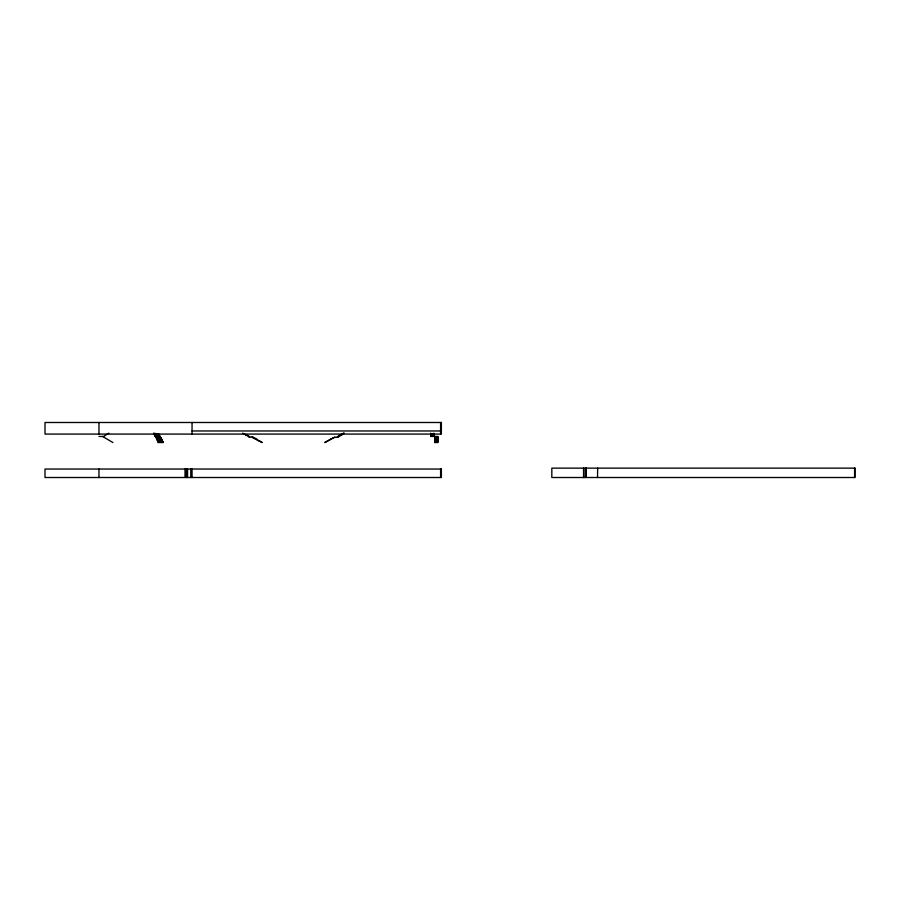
<?xml version="1.0" encoding="UTF-8"?>
<svg xmlns="http://www.w3.org/2000/svg" width="900" height="900" viewBox="0 0 900 900"><rect width="100%" height="100%" fill="white"/><g stroke="black" fill="none" stroke-linecap="round" stroke-linejoin="round"><path stroke-width="1.35" d="M192.049 430.965L441.371 430.965M430.684 433.71L433.924 433.71M430.684 434.261L433.924 434.261M430.684 434.812L433.924 434.812M430.684 435.364L433.924 435.364M430.684 435.904L433.924 435.904M98.966 436.455L103.646 436.455L108.799 433.159M434.7 437.006L437.94 437.006M434.7 437.558L437.94 437.558M434.7 438.109L437.94 438.109M434.7 438.66L437.94 438.66M434.7 439.211L437.94 439.211M434.7 439.751L437.94 439.751M434.7 440.303L437.94 440.303M434.7 440.854L437.94 440.854M434.7 441.405L437.94 441.405M434.7 441.956L437.94 441.956M854.584 468.135L854.584 477.506M597.679 468.135L597.51 477.506M586.159 468.135L586.159 477.506M585.877 468.135L585.877 477.506M583.841 468.135L583.841 477.506M583.56 468.135L583.56 477.506M440.595 422.494L440.595 434.081M440.595 469.035L440.595 477.506M434.7 436.455L434.7 442.553L437.94 442.553L437.94 436.455L430.684 436.455L430.684 433.159M433.924 433.159L433.924 436.455M344.34 433.159L342.382 433.71L342.315 434.812L340.346 434.812L340.279 435.904L338.321 435.904L338.254 437.006L333.923 437.558M343.395 433.159L343.327 434.261L341.359 434.261L341.303 435.364L339.334 435.364L339.266 436.455L337.309 437.006M334.868 437.006L330.874 439.211M333.855 437.558L324.787 442.553L330.806 439.211M259.256 440.854L262.238 442.553L252.146 437.006M259.189 440.854L257.22 440.303L257.164 439.211L255.195 439.211L255.127 438.109L253.17 438.109L253.102 437.006L248.771 437.006L248.704 435.904L246.735 435.364M249.716 437.006L243.697 433.71M246.667 435.364L242.674 433.159M192.049 422.494L192.049 434.081M192.049 469.035L192.049 477.506M190.8 469.035L190.8 477.506M187.56 469.035L187.56 477.506M187.234 469.035L187.234 477.506M185.895 469.035L185.895 477.506M185.029 469.035L185.029 477.506M162.956 441.956L157.399 440.854M162.72 441.405L157.162 440.303M162.495 440.854L156.938 439.751M162.259 440.303L156.701 439.211M162.034 439.751L156.476 438.66M161.797 439.211L156.24 438.109M161.561 438.66L156.004 437.558M161.336 438.109L155.779 437.006M161.1 437.558L155.002 436.455M160.324 437.006L154.766 435.904M160.099 436.455L154.541 435.364M159.862 435.904L154.305 434.812M159.638 435.364L154.08 434.261M159.401 434.812L153.844 433.71M159.165 434.261L153.607 433.159M157.86 441.956L157.86 442.553L163.192 442.553L163.192 441.956L157.635 441.405M112.916 442.553L102.611 436.455M98.966 422.494L98.966 434.081M98.966 469.035L98.966 477.506M441.371 422.494L45 422.494L45 434.081L441.371 434.081L441.371 422.494M855 468.135L551.824 468.135L551.824 477.506L855 477.506L855 468.135M441.371 469.035L45 469.035L45 477.506L441.371 477.506L441.371 469.035"/></g></svg>
